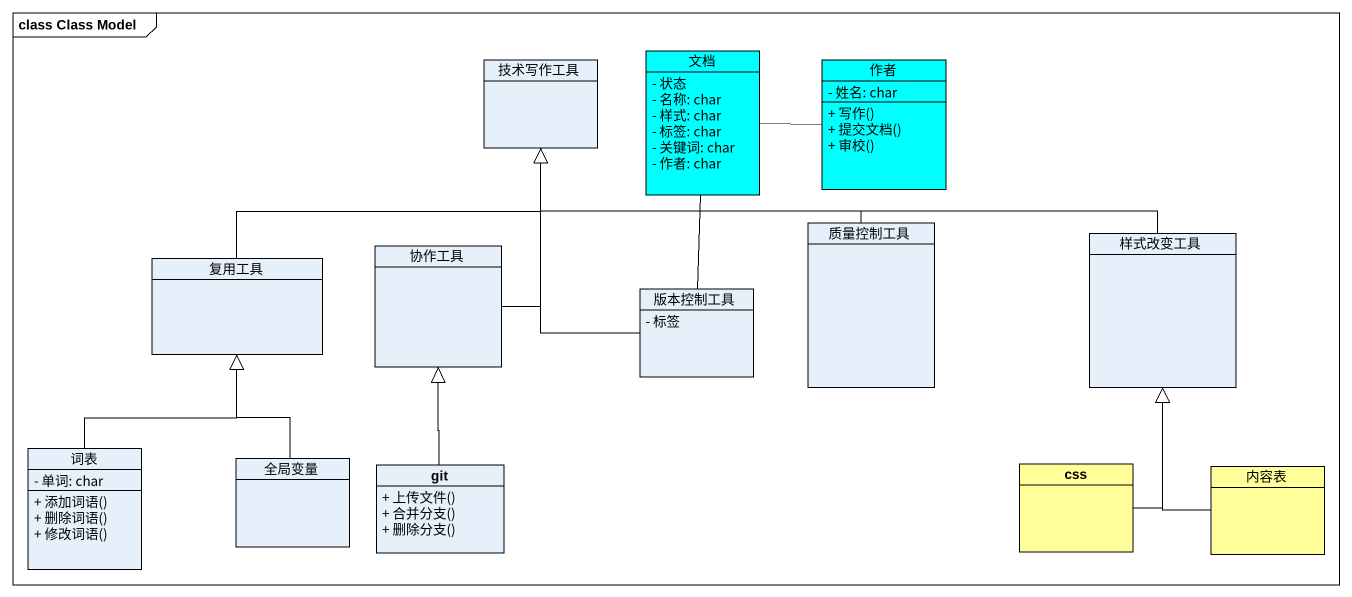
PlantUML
@startuml
mainframe class Class Model
hide circle
hide empty members
skinparam classAttributeIconSize 0
class 技术写作工具
class 文档 #00FFFF {
  - 状态
  - 名称: char
  - 样式: char
  - 标签: char
  - 关键词: char
  - 作者: char
}
class 作者 #00FFFF {
  - 姓名: char
  + 写作()
  + 提交文档()
  + 审校()
}
class 复用工具
class 协作工具
class 质量控制工具
class 样式改变工具
class 版本控制工具 {
  - 标签
}
class 词表 {
  - 单词: char
  + 添加词语()
  + 删除词语()
  + 修改词语()
}
class 全局变量
class git {
  + 上传文件()
  + 合并分支()
  + 删除分支()
}
class css #FFFE99
class 内容表 #FFFE99
文档 -right- 作者
复用工具 -up-|> 技术写作工具
协作工具 -up-|> 技术写作工具
质量控制工具 -up-|> 技术写作工具
样式改变工具 -left-|> 技术写作工具
版本控制工具 -up-|> 技术写作工具
版本控制工具 -up- 文档
词表 -up-|> 复用工具
全局变量 -up-|> 复用工具
git -up-|> 协作工具
css -up-|> 样式改变工具
内容表 -up-|> 样式改变工具
@enduml
